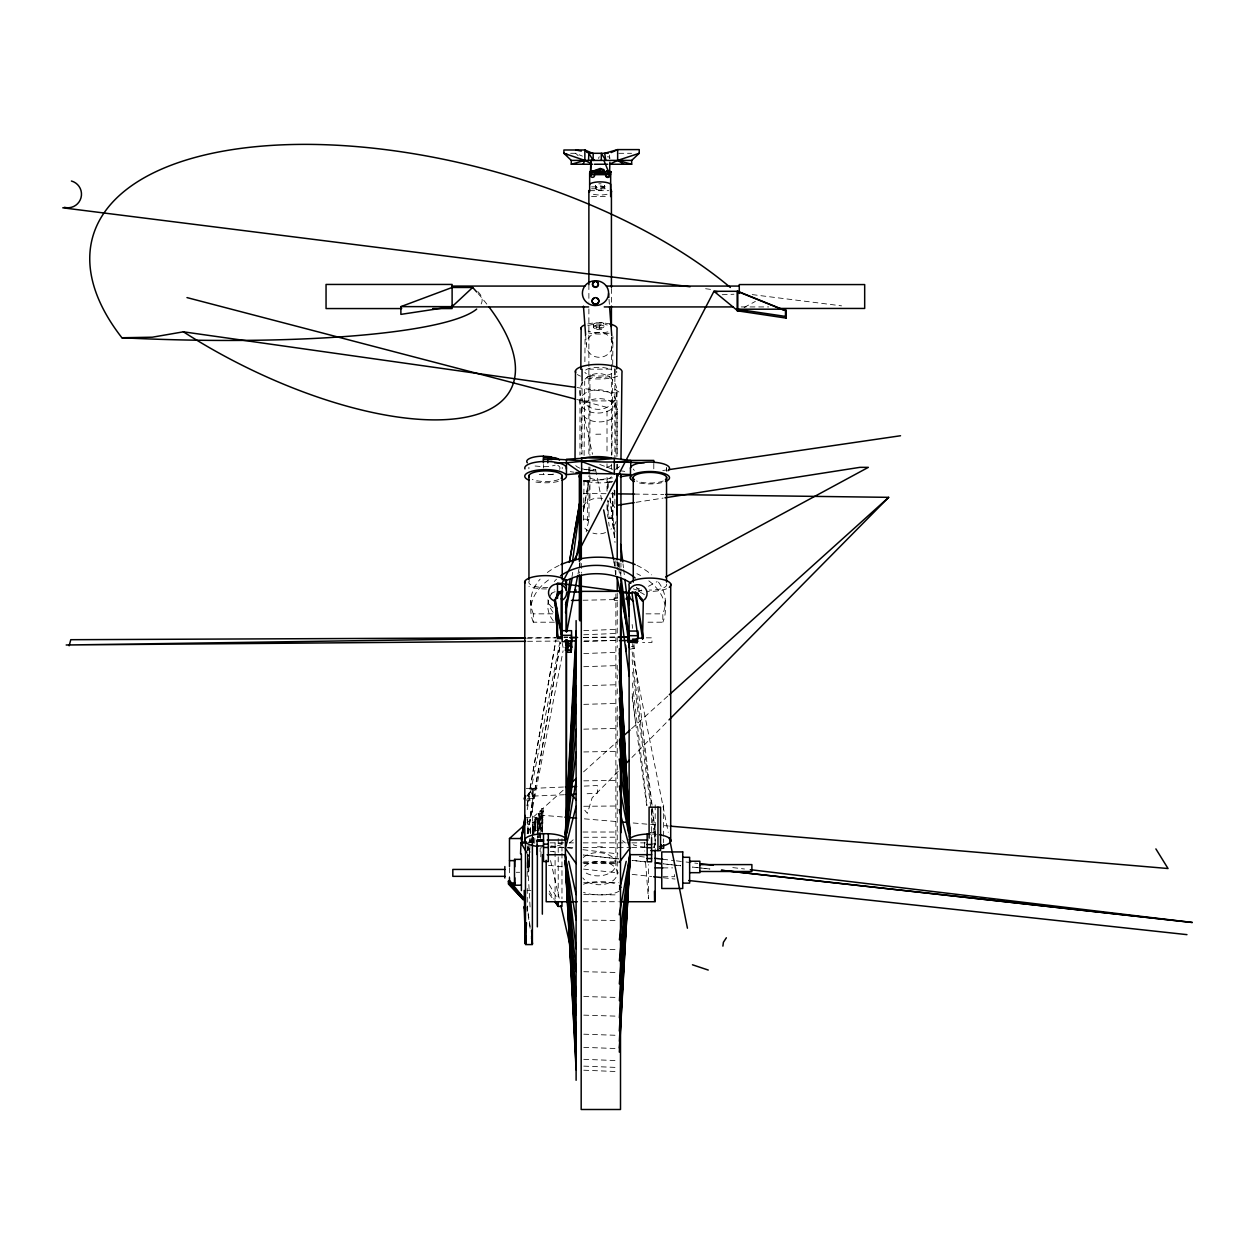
<?xml version="1.0" encoding="UTF-8"?>
<svg xmlns="http://www.w3.org/2000/svg" width="1255" height="1255" viewBox="0 0 1255 1255"><rect width="100%" height="100%" fill="white"/><g stroke="black" fill="none" stroke-linecap="round" stroke-linejoin="round"><path stroke-width="0.75" stroke-dasharray="5 3.75" d="M527.257 906.455L527.257 907.992M530.128 926.504L527.273 907.114L527.069 912.73M584.093 455.424L584.72 381.128M584.877 361.722L585.097 335.383M611.954 454.624L612.613 376.406M612.707 364.75L612.942 336.528M527.1 866.593L527.508 855.173M527.602 854.796L527.633 855.235M528.622 832.881L528.669 829.79L532.512 829.947L532.449 833.038M528.904 864.507L528.857 867.613L527.1 867.534L527.649 856.679M530.379 832.959L530.426 829.853L530.269 831.814M534.034 829.869L534.097 826.151L530.583 826.01L530.128 834.591M534.191 826.574L534.395 818.919L538.175 819.076L538.175 820.566M535.744 826.637L535.869 819.546M538.081 823.986L538.411 813.35L541.344 813.475L541.234 819.327M539.697 821.523L539.995 811.232L542.991 811.358L542.991 813.24M541.329 817.507L541.548 808.518L543.101 808.581L542.882 817.57M527.131 876.492L527.994 847.235M527.398 858.31L530.19 909.232M529.014 861.275L528.7 871.456L529.155 862.875M529.155 858.389L529.03 863.267L527.273 863.189L527.508 859.549M530.394 833.618L530.583 826.01M532.481 833.712L532.826 822.135L535.822 822.26L535.822 823.578M534.034 831.139L534.316 823.829M535.603 831.202L536.089 815.97L539.791 816.127L539.791 817.758M537.924 829.116L538.207 821.46M538.317 819.201L537.642 838.34M539.525 827.17L539.885 817.444M541.046 825.429L541.423 815.185L562.899 817.005M542.678 824.049L542.991 815.248M528.888 863.832L529.265 855.235M530.128 839.077L530.018 842.215L530.222 838.544M532.198 840.364L532.308 837.634M532.402 836.865L532.606 831.077M534.144 828.975L533.626 842.858M535.681 830.59L535.807 827.029M537.768 834.261L538.019 827.123M539.681 823.923L539.132 838.403M540.827 832.191L541.203 822.135M542.38 832.253L542.772 822.213M527.273 907.114L527.053 911.475M529.061 858.922L529.406 851.643M532.089 844.254L532.34 838.513M540.56 838.466L540.827 832.614M527.649 850.812L527.775 847.533M527.759 850.137L528.182 844.866M529.281 853.29L529.516 847.36M529.767 850.09L529.939 844.944M540.074 851.596L540.215 848.066M540.811 856.82L541.187 846.78M527.837 848.223L527.916 846.341M527.837 850.984L527.916 849.102M529.516 855.926L529.72 849.604M533.155 843.235L533.312 839.391M534.708 843.297L534.897 838.497M542.176 830.779L542.882 812.063M527.586 859.079L527.806 853.259M529.736 842.748L529.939 838.309M529.281 861.275L529.563 853.337M531.853 841.619L532.089 836.269M531.822 842.842L532.026 838.403M533.281 841.681L533.438 837.289M537.266 834.371L537.501 829.335M538.615 837.791L539.023 828.19M540.042 837.854L540.513 826.716M541.862 831.877L542.066 826.778M529.406 856.757L529.045 863.189L527.273 863.189M529.061 865.762L529.343 859.157M532.23 832.332L532.402 828.818M533.579 834.151L533.924 826.418M535.273 830.92L535.556 824.221M537.454 830.826L538.301 816.064L538.301 817.695M537.407 832.504L538.411 813.35M538.944 830.888L539.383 820.707M540.466 828.253L540.889 818.699M540.419 829.461L541.203 812.738M542.019 828.316L542.458 818.762M533.736 831.845L534.395 818.919M535.399 828.943L535.807 819.39M539.258 824.378L539.681 815.17M542.38 820.833L542.772 812.801M528.512 831.751L528.669 829.79M529.014 865.636L528.857 867.613M532.481 828.457L532.669 826.088L532.355 831.908L532.826 822.135M533.908 828.504L534.097 826.151M534.034 824.974L534.269 822.198L534.269 823.515M535.712 822.103L536.089 815.97M535.603 825.037L535.822 822.26M539.525 819.546L539.995 811.232M541.109 815.232L541.548 808.518M541.046 817.178L541.344 813.475M542.678 815.295L543.101 808.581M528.59 833.461L532.387 798.588L525.547 798.588M629.477 649.259L634.403 648.38L634.716 645.901L631.438 646.482M539.807 814.071L539.901 815.185M541.329 811.985L541.423 813.177M526.943 805.835L555.745 640.536M527.241 805.726L556.028 639.658M527.194 833.555L560.357 643.282M583.716 509.154L588.438 482.124L583.481 481.308L584.046 480.351L588.987 480.649L588.987 519.429L586.179 531.885M527.539 833.383L560.656 642.309M572.029 576.688L572.688 572.311M583.418 511.067L588.987 480.649M527.226 809.695L559.934 641.336M527.696 833.022L563.087 650.812M577.975 574.084L579.465 566.413M617.617 598.039L614.197 598.039L614.197 600.533L614.087 599.294M654.184 847.658L655.188 843.846L651.282 840.426M653.886 847.486L655.157 843.956M653.902 847.376L654.592 843.862M583.481 481.308L587.136 481.528L587.701 480.571M588.407 520.386L587.387 520.323L587.952 480.587M584.046 480.351L583.481 520.088L588.987 519.429M587.136 520.307L587.952 519.366M526.927 795.795L533.297 788.36L563.464 787.026M526.912 796.376L533.297 788.924L526.269 788.924M618.213 771.354L592.125 797.788L587.387 813.381L583.716 808.973M631.94 757.44L667.629 721.28M526.912 822.841L564.687 788.846M583.575 771.856L616.989 741.799M631.516 728.716L667.833 696.039M569.409 843.031L574.759 838.45M614.338 469.903L619.264 467.064M638.183 591.858L641.619 590.007M648.49 586.289L657.087 581.645M744.184 307.444L755.369 301.42M530.724 791.921C534.881 798.227 531.696 801.788 533.297 788.36L526.269 788.36M606.73 467.299L609.255 466.484A13.993 4.361 0.5 0 0 611.875 464.397M587.136 481.528L587.387 481.543A20.974 6.652 0 0 0 608.173 482.406L611.326 481.842M604.094 326.222A5.365 1.679 -5.4 0 0 599.404 325.186L595.482 325.876A5.365 1.679 -5.4 0 0 595.639 328.543L600.941 328.277A5.365 1.679 -5.4 0 0 604.094 326.222L603.843 323.508M636.081 502.314L663.095 498.094M583.512 480.32L587.387 481.543L612.518 477.873M662.766 470.515L666.64 469.95M608.173 501.325L608.173 518.346L611.985 517.829L614.84 539.179M528.575 842.011L534.254 841.368M528.465 842.45L534.05 841.807M584.218 786.101L597.411 785.52L597.411 793.27L583.81 793.866M533.297 796.094L564.389 794.729M722.205 294.721L733.893 294.235M583.763 630.669L618.229 629.273M583.763 634.763L618.229 633.383M607.718 488.791L607.718 481.23L612.911 481.543M607.718 481.23L608.173 482.406L613.177 482.218M614.997 531.728L612.707 516.966L607.718 517.17L607.718 500.149M608.173 518.346L613.177 518.158M583.763 641.572L618.229 640.238M655.204 832.206L650.216 832.41L654.012 831.892L655.188 839.987M583.763 653.541L616.315 652.349M583.763 666.703L618.229 665.527M583.763 685.732L616.315 684.744M651.282 843.956L655.188 843.846M583.763 704.353L616.315 703.459M583.763 729.155L618.229 728.386M583.042 600.235L617.868 599.529M583.763 751.949L618.229 751.321M595.796 434.23L601.82 434.152M526.692 638.215L556.075 637.791L526.818 637.76M567.84 637.618L563.919 637.666L567.919 637.587M583.512 637.383L618.793 636.865M583.763 780.845L618.229 780.406M527.555 641.305L560.781 641.054M584.25 640.866L617.476 640.599M583.763 806.275L618.229 805.992M611.138 369.143L585.599 369.143M583.575 637.524L618.809 637.367M583.763 837.273L618.229 837.195M570.649 153.298L575.7 153.298L582.43 156.138M618.746 153.298L631.579 153.298M591.56 186.854L608.738 186.854M591.56 188.752L608.738 188.752M589.646 190.666L608.738 190.666M591.56 196.596L608.738 196.596M741.234 306.926L768.672 306.926M614.872 400.91L582.053 400.91M553 474.61L542.882 474.594A20.817 6.604 0 0 1 537.626 474.155M614.197 600.533L617.617 600.533M554.396 622.198L533.328 622.198L533.328 613.852L554.396 613.852A48.678 32.254 0 0 1 547.886 599.608M646.011 613.852L662.828 613.852L662.828 622.198L646.011 622.198M564.044 636.96L567.793 636.96M646.341 637.838L651.957 637.838L651.957 642.482L642.591 642.482M525.484 800.015L532.387 800.015M525.484 817.727L537.344 817.727L537.344 837.477M532.387 830.418L542.348 830.418L542.348 831.845M582.948 832.018L618.072 832.018M651.596 834.057L652.647 834.057A20.974 6.652 0 0 1 657.934 834.512M550.082 842.858L567.605 842.858M569.55 842.858L573.441 842.858M583.167 842.858L629.885 842.858M631.83 842.858L645.447 842.858M558.208 843.548L561.973 843.548M597.411 846.796L602.886 846.796M550.27 847.47L573.519 847.47M583.214 847.47L629.728 847.47M631.673 847.47L645.243 847.47M583.685 861.871L620.754 861.871M582.948 862.781L618.072 862.781M662.922 867.88L672.586 867.88M516.213 872.288L519.664 872.288M662.922 876.727L674.531 876.727L674.531 873.292M583.685 882.72L618.793 882.72M527.1 890.564L530.912 890.564M583.167 901.733L618.213 901.733M583.763 863.597L618.229 863.675M583.763 894.611L618.229 894.893M584.657 469.605L595.827 469.715M583.512 493.419L609.052 493.748M610.997 493.764L614.919 493.827M634.465 494.078L663.801 494.454M583.763 920.025L618.229 920.48M583.763 948.921L618.229 949.549M583.763 971.715L618.229 972.5M583.763 996.533L616.315 997.411M583.763 1015.138L616.315 1016.142M583.763 1034.183L616.315 1035.297M583.763 1047.345L616.315 1048.537M583.763 1059.314L618.229 1060.648M583.763 1066.123L618.229 1067.503M583.763 1070.201L618.229 1071.613M587.387 481.543L588.407 481.606M584.046 519.131L587.701 519.35M584.375 818.84L617.554 821.664M633.179 822.982L656.6 824.99M664.413 825.649L668.303 825.978M548.513 865.307L564.075 867.001M583.544 869.103L618.59 872.915M632.206 874.39L651.674 876.508M663.346 877.778L675.033 879.049M550.333 851.314L554.224 851.753L550.333 851.361M551.008 845.933L563.589 847.392M567.338 847.847L575.119 848.772M582.916 849.698L617.946 853.886M639.36 856.443L645.196 857.134M662.718 859.236L674.406 860.632M676.351 860.852L684.132 861.793M686.077 862.012L697.764 863.409M732.795 867.597L744.482 868.993M705.592 288.728L711.412 289.466M752.2 294.596L841.54 305.844M535.085 466.013L543.399 466.719A16.629 5.271 0 0 0 555.165 465.166M577.096 387.575L619.766 393.615M619.813 470.688L627.092 471.739M570.256 471.645L574.053 472.209M576.735 399.451L607.012 407.357L607.012 454.059M581.74 468.743L589.63 470.484A23.092 7.201 0.5 0 0 595.482 470.97M599.764 464.491L612.942 469.386M614.872 389.254L618.966 392.031M622.558 840.677L625.445 842.999M575.7 153.298L578.163 155.667M527.382 863.424L529.673 866.593M549.078 893.654L552.498 898.423M614.197 598.039L614.307 599.294M527.68 847.878L530.63 852.898M549.235 884.649L558.051 899.694M527.806 854.498L529.767 857.824M549.251 891.081L554.114 899.396M532.12 794.948L532.999 797.631M584.501 418.433L592.533 454.31M550.553 860.553L559.212 898.172M655.094 839.893L655.298 840.866L632.222 669.041M562.067 642.701L563.668 650.106M595.607 469.652L602.133 502.267M614.04 561.754L615.577 569.425M632.112 651.925L668.225 832.269M530.112 928.261L527.257 908.871L527.257 886.187M619.139 562.742L620.174 570.507M620.441 572.437L620.958 576.312M632.112 659.675L655.643 835.422M617.946 562.413L618.48 566.35M618.731 568.233L619.782 576.061M608.691 522.206L609.208 526.112M613.852 560.75L614.934 568.813M615.138 570.398L615.719 574.633M632.112 696.902L646.702 805.569M632.144 624.504L632.598 628.394M633.948 644.552L634.403 648.38M614.103 489.999L615.044 497.78M623.013 563.887L623.468 567.762M623.704 569.707L624.645 577.488M632.63 643.831L655.816 836.332M608.173 482.406L608.173 489.983M610.04 497.968L614.966 538.803M617.774 562.13L618.715 569.911M632.316 682.924L647.062 805.412M609.93 497.906L615.013 542.474M617.648 565.723L617.209 561.848L617.225 569.613M632.206 693.607L635.516 722.66M593.27 324.904L593.521 327.618M527.147 817.868L528.402 833.587M527.116 819.452L528.245 833.069M645.588 862.64L648.396 898.815L648.537 864.711M609.004 299.318L609.444 305.059M611.907 337.626L612.487 345.298M599.404 325.186L599.655 328.512M596.031 325.735L596.235 328.59M585.614 334.865L586.336 344.45M644.631 842.199L644.693 851.031M666.546 471.409L666.546 467.644A16.77 5.318 0 0 1 665.417 470.374M665.307 600.298L665.307 608.628M663.644 804.894L663.644 837.007M663.644 838.889L663.644 842.67M655.188 804.894L655.188 851.47M653.792 463.801L653.792 469.527M651.659 809.13L651.659 836.395M620.943 563.056L620.943 567.182M620.943 568.907L620.943 574.994M617.225 411.436A18.041 11.64 0 0 1 588.752 419.735A18.041 11.64 0 0 1 591.827 399.686A18.041 11.64 0 0 1 617.225 411.436L617.225 456.349M617.225 464.162L617.225 470.013M617.225 593.05L617.225 647.737M617.225 665.307L617.225 673.119M617.225 675.065L617.225 678.971M617.225 688.744L617.225 696.556M617.225 706.314L617.225 719.994M617.225 721.939L617.225 757.094M617.225 764.907L617.225 874.264M616.942 392.235A18.496 17.915 0 0 1 588.532 406.573A18.496 17.915 0 0 1 589.928 375.574A18.496 17.915 0 0 1 616.942 392.235L616.942 456.475M616.942 464.256L616.942 470.092M615.876 402.557A18.041 11.64 0 0 1 587.403 410.871A18.041 11.64 0 0 1 590.477 390.807A18.041 11.64 0 0 1 615.876 402.557L615.876 457.244M615.876 560.75L615.876 568.562M615.876 570.507L615.876 574.414M615.876 593.944L615.876 865.401M614.872 376.61L614.872 457.338M614.872 490.407L614.872 507.742A18.496 17.915 0 0 0 608.408 500.918M612.911 492.901L612.911 517.484M612.707 492.384L612.707 516.966M611.42 288.493L611.42 305.043M611.42 337.266L611.42 362.632M611.42 364.578L611.42 455.283M611.42 464.099L611.42 469.95M609.585 155.071L609.585 158.632M607.012 463.801L607.012 467.691M607.012 477.418L607.012 492.995M607.012 504.667L607.012 510.503M604.534 185.897L604.534 187.968M595.419 185.897L595.419 187.968M589.928 375.574L589.928 455.361M589.928 467.048L589.928 500.133M588.877 284.587L588.877 302.141M588.877 308.934L588.877 455.283M588.877 466.986L588.877 476.743M582.053 380.343L582.053 454.232M581.316 409.13L581.316 454.043M581.316 563.417L581.316 573.174M579.983 390.682L579.967 454.953M579.967 562.35L579.967 568.217M579.355 563.056L579.355 573.033M562.224 467.362L562.224 468.743M561.973 838.669L561.973 851.172M561.973 853.071L561.973 898.768M558.208 838.669L558.208 854.984M558.208 856.883L558.208 898.768M555.087 842.905L555.087 899.129M543.399 464.523L543.399 468.052M543.399 473.323L543.399 474.594M532.92 788.924L532.92 797.49M532.387 798.588L532.387 845.007M530.849 600.298L530.849 608.628M509.483 867.801L509.483 877.59M558.899 479.441A16.77 5.318 0 0 1 532.277 479.441M666.546 588.799A20.974 6.652 0 0 1 647.172 591.34M641.885 590.885A20.974 6.652 0 0 1 638.638 590.352M637.148 590.023A20.974 6.652 0 0 1 633.273 588.799M645.384 847.141A20.974 6.652 0 0 1 633.273 844.693M562.224 844.348A20.974 6.652 0 0 1 550.129 846.796M663.22 480.963A16.77 5.318 0 0 1 636.599 480.963M634.403 470.374A16.77 5.318 0 0 1 633.273 469.041M553.565 474.155A20.817 6.604 0 0 1 548.309 474.594M528.951 468.743A16.77 5.318 0 0 1 528.951 467.362M546.505 588.94A20.974 6.652 0 0 1 528.951 586.336M547.776 587.575A16.77 5.318 0 0 1 530.096 580.265M557.8 465.417A16.629 5.271 0 0 1 559.463 469.417M607.875 331.9A13.993 4.361 0.5 0 1 588.187 331.085M587.779 325.767A13.993 4.361 0.5 0 1 607.342 324.967M609.13 333.171A18.041 5.632 0.5 0 1 588.454 332.889M587.779 323.963A18.041 5.632 0.5 0 1 609.726 323.963M610.997 339.023A13.083 12.425 -4.3 0 1 600.016 357.283A13.083 12.425 -4.3 0 1 587.324 340.231A13.083 12.425 -4.3 0 1 609.036 336.387M610.04 376.39A18.041 5.632 0.5 0 1 584.673 375.339M616.534 371.182A18.041 5.632 0.5 0 1 616.644 372.657M611.781 373.394A13.993 4.361 0.5 0 1 597.223 376.045A13.993 4.361 0.5 0 1 584.893 372.28M585.661 370.037A13.993 4.361 0.5 0 1 598.4 367.339A13.993 4.361 0.5 0 1 611.53 370.037M666.546 584.046A16.77 5.318 0 0 1 649.18 590.07M639.689 588.971A16.77 5.318 0 0 1 636.599 587.983M558.271 481.434A20.817 6.604 0 0 1 532.92 481.434M661.84 482.657A19.609 6.212 0 0 1 637.979 482.657M588.877 470.656A20.974 6.652 0 0 1 595.623 469.778M619.515 890.83A20.974 6.652 0 0 1 602.886 894.878L597.411 894.878A20.974 6.652 0 0 1 583.512 892.336M583.512 884.242A20.974 6.652 0 0 1 597.411 881.7L602.886 881.7A20.974 6.652 0 0 1 616.785 884.242M611.42 476.743A11.358 3.608 0 0 1 597.207 479.755A11.358 3.608 0 0 1 589.646 474.892M640.27 592.533A9.146 8.832 0 0 1 644.395 594.792M553.016 607.891A9.146 8.832 0 0 1 548.404 600.267M551.039 594.007A9.146 8.832 0 0 1 555.118 591.701M619.484 466.593A23.092 7.201 0.5 0 1 616.597 468.209M579.967 468.209A23.092 7.201 0.5 0 1 575.135 464.758M617.586 376.155A23.359 7.279 0.5 0 1 584.956 377.488M580.532 376.139A23.359 7.279 0.5 0 1 577.363 374.492M616.111 521.405A18.496 17.915 0 0 1 610.965 529.234M605.553 532.575A18.496 17.915 0 0 1 592.909 533.108M588.532 531.132A18.496 17.915 0 0 1 584.83 528.135M582.869 506.393A18.496 17.915 0 0 1 604.032 498.941M584.61 866.327A18.041 11.64 0 0 1 612.173 864.993A18.041 11.64 0 0 1 609.444 882.72A18.041 11.64 0 0 1 582.822 877.92M553.251 620.801A48.678 32.254 0 0 1 548.513 600.439M549.565 597.317A48.678 32.254 0 0 1 554.271 589.881M636.411 587.513A48.678 32.254 0 0 1 640.866 592.736M533.328 622.198A67.268 44.584 0 0 1 550.474 578.602M636.897 573.708A67.268 44.584 0 0 1 640.536 575.527M648.819 580.845A67.268 44.584 0 0 1 662.828 622.198M533.328 613.852A67.268 44.584 0 0 1 540.152 579.12M547.337 572.515A67.268 44.584 0 0 1 559.259 565.362M636.897 565.362A67.268 44.584 0 0 1 651.706 574.853M658.483 582.147A67.268 44.584 0 0 1 662.828 613.852M554.271 581.551A48.678 32.254 0 0 1 556.53 579.183M477.857 291.646A336.748 51.675 2.3 0 1 480.759 304.636M478.092 293.529A254.608 100.573 27 0 1 486.815 304.118M607.059 194.258A11.358 3.608 0 0 1 591.136 193.599M604.377 185.348A4.565 2.118 0 0 1 599.968 188.015A4.565 2.118 0 0 1 595.56 185.348M598.792 183.858A4.565 2.118 0 0 1 601.145 183.858M607.31 156.875A2.024 1.632 1.8 0 1 610.024 158.271M598.776 158.569A2.024 1.757 -22.4 0 1 599.294 156.797M583.261 857.463A18.041 11.64 0 0 1 609.663 855.424A18.041 11.64 0 0 1 610.526 872.57A18.041 11.64 0 0 1 583.967 871.629M618.417 858.859L583.402 854.984L618.417 858.906M645.65 861.887L632.034 860.365L645.65 861.918M680.665 865.762L663.158 863.817L680.665 865.793M709.828 868.993L692.336 867.064L709.844 869.025M596.721 329.422A4 1.255 0.5 0 0 603.059 328.59A4 1.255 0.5 0 0 597.474 327.273A4 1.255 0.5 0 0 596.721 329.422M595.372 325.829A5.365 1.679 -5.4 0 0 603.875 323.947A5.365 1.679 -5.4 0 0 596.423 322.849A5.365 1.679 -5.4 0 0 595.372 325.829M596.753 189.474A4.565 2.118 0 0 0 604.377 188.517A4.565 2.118 0 0 0 598.792 185.928A4.565 2.118 0 0 0 596.753 189.474"/><path stroke-width="1.5" d="M566.382 640.96L566.382 839.438A20.974 6.652 0 0 0 548.325 833.712L542.85 833.712A20.974 6.652 0 0 0 524.81 839.438A20.974 6.652 0 0 0 537.564 846.435M566.382 631.234L566.382 602.039M600.408 172.343L600.188 168.499L590.274 172.155L603.2 172.343L590.054 171.449M525.484 938.442L525.484 942.599M525.484 939.415L525.484 943.572L525.876 935.853M575.025 458.954L575.496 370.758M524.198 907.114L525.484 943.572L524.198 890.423M531.54 937.94L532.387 943.76L531.555 936.199M580.814 369.284L581.159 327.696M616.676 368.876L617.021 329.171A18.041 5.632 0.5 0 0 609.726 323.963M620.974 459.016L621.947 372.672A23.359 7.279 0.5 0 0 598.18 364.421A23.359 7.279 0.5 0 0 575.653 372.657M582.963 458.263L566.444 459.252L566.444 474.61L581.661 473.339L581.567 457.746L614.338 458.42L630.747 460.428L653.792 460.428L653.792 462.781M630.747 474.61L614.323 473.872L614.338 458.42L566.444 462.781L554.632 462.781M590.791 162.272L590.462 172.735A2.024 1.632 1.8 0 1 591.748 171.057M609.569 172.876L609.899 162.24M524.198 907.992L524.198 906.455M590.525 175.716L591.121 160.044M520.543 853.871L520.998 842.858L526.676 842.215M588.532 160.405L588.862 153.298L584.861 149.988L563.903 149.988L563.903 153.298L571.276 160.405L631.673 160.405L639.234 153.298L639.234 149.596L617.648 149.596L604.69 153.298L605.789 160.405L601.302 153.298L601.302 160.405M525.5 941.799L526.473 922.849M628.582 636.112L628.269 642.105L637.148 642.811L637.273 638.748L632.614 642.497M576.108 630.983L565.393 832.018L565.393 862.781L576.108 1069.888M576.108 641.87L565.393 834.544L576.108 666.954M619.311 1052.098L629.79 862.781L629.79 832.018L619.343 648.772M619.327 1048.003L629.79 862.781M619.358 1041.195L629.79 860.255L619.39 1017.852M576.108 653.824L565.393 835.877L576.108 685.967M619.311 1031.03L629.79 861.181L619.39 1000.69M637.964 635.689L628.582 635.689L628.269 642.105L637.964 638.842L637.964 631.045L628.582 631.045L628.269 642.105L635.72 639.877L637.211 640.458M576.108 704.557L565.393 840.505L576.108 752.09M619.327 983.92L629.79 854.294L629.32 858.185M637.964 633.226L637.164 642.466L634.293 640.756M571.198 652.176L570.445 650.137L571.762 639.595L571.198 652.176L567.903 652.302L567.15 650.278L568.311 641.038M566.319 832.771L576.108 729.328M619.39 960.828L629.79 855.894L619.248 914.77M619.405 939.838L628.849 862.075M625.696 645.258L625.931 651.423L626.182 649.384M722.896 946.129L723.398 942.285L726.363 937.783M570.005 579.794L565.503 612.628L572.107 578.633M572.374 562.428L580.312 504.479M525.265 815.452L521.249 838.513L523.555 826.967M521.578 838.403L525.233 817.303M565.409 585.583L566.413 579.794M567.056 832.912L576.108 780.955M524.386 799.341L524.951 795.607L524.386 798.776M521.28 840.301L525.374 819.264M575.778 559.746L580.547 535.195M566.805 631.626L577.614 575.998M619.562 889.309L626.229 861.369M576.108 806.338L565.393 848.317L576.108 863.581M555.745 599.466L557.549 592.627L562.162 592.627M69.151 645.792L70.782 639.705L524.857 637.775M583.073 164.248L584.861 160.405L584.861 149.988L592.517 153.298L586.916 152.2M619.39 862.154L629.79 848.317L619.233 809.663M555.541 605.051L557.549 637.964L562.162 637.964L554.318 600.282L561.189 591.231L562.162 592.125M606.824 170.727L609.506 171.857A2.024 2.008 0 0 1 609.161 173.849M620.958 768.578L629.194 760.232M669.009 719.884L888.666 497.341L665.746 494.47M637.964 593.505L634.967 592.988L635.705 592.266L643.313 600.392L642.591 638.638L634.967 592.329L631.908 592.329L637.964 593.505L637.964 594.901M472.664 287.473L452.114 287.473L400.878 306.628L400.878 314.378L452.114 306.628L472.664 287.473A254.608 100.573 27 0 1 476.759 292.023M509.483 866.53L509.483 838.528L525.468 824.143M566.146 787.544L576.312 778.398M619.892 739.179L630.057 730.034M669.292 694.737L888.666 497.341M516.182 890.219L524.198 898.753L523.1 899.584L508.385 883.944L508.385 881.214L509.483 880.383L524.198 898.753L523.445 899.459L508.73 883.818M626.167 598.368L629.602 596.502M665.668 576.986L868.35 467.346L859.91 467.346L665.025 497.796M639.234 153.298L617.648 160.405L609.585 164.248L631.673 164.248L631.673 160.405M611.201 152.561L617.648 149.596L617.648 160.405L624.002 164.248M590.274 172.155L600.408 169.221L604.032 170.304M571.276 160.405L571.276 164.248L584.861 160.405L590.995 163.479M575.167 387.293L183.403 331.822L152.31 337.203L121.892 337.752A368.123 169.566 15.3 0 1 262.562 146.066A368.123 169.566 15.3 0 1 730.347 287.473M616.785 505.341L634.152 502.627M620.252 476.743L629.916 475.331M668.57 469.668L900.525 435.752M589.348 472.539L581.661 473.339L575.951 472.492M543.399 459.252C572.547 458.467 601.584 464.883 630.747 460.428L630.747 467.848M544.419 457.495L555.165 457.714A16.629 5.271 0 0 1 559.463 460.083M565.362 786.932L576.673 786.43M566.334 794.635L576.045 794.211M567.982 643.674L571.276 643.548L571.762 647.658L571.056 645.243L567.762 645.384L565.581 640.097M567.668 646.152L570.962 646.027L571.464 650.137M567.15 650.278L570.445 650.137M571.449 600.455L581.112 600.267M524.731 638.246L66.186 644.992L525.594 641.321M577.645 637.462L569.801 637.587L575.747 637.556M618.793 636.865L628.582 636.724M564.687 641.023L576.422 640.928M619.437 640.583L633.116 640.474M618.809 637.367L628.582 637.32M608.189 153.298L588.862 153.298L593.16 160.405L593.16 153.298M571.276 164.248L592.517 164.248M594.415 164.248L607.687 164.248M604.941 172.766L589.646 172.766L589.646 191.717M589.646 174.665L610.683 174.665M610.652 190.666L610.683 172.766M452.114 286.077L584.956 286.077M606.432 286.077L739.273 286.077M717.625 291.725L713.954 291.301L737.799 310.879L786.21 318.111L786.21 310.879L737.799 291.301L713.954 291.301L562.162 583.042L562.162 641.619L571.543 641.619L571.543 630.685L562.162 630.685M452.114 305.53L453.29 305.53M400.878 306.628L452.114 306.628M452.114 306.926L588.658 306.926M604.251 306.926L732.983 306.926M401.694 308.557L326.049 308.557L326.049 284.446L452.114 284.446L452.114 308.557L432.724 308.557M778.461 308.448L864.679 308.448L864.679 284.571L739.273 284.571L739.273 293.419M737.799 291.301L737.799 310.879L737.077 309.201L785.489 309.201L785.583 310.879M747.352 310.879L737.156 310.879L737.156 291.301L783.81 310.173M644.192 462.781L614.26 461.887M554.318 600.282L555.29 601.176A9.067 8.754 0 0 1 557.502 583.952L562.162 583.952M581.175 591.372L620.503 591.372L620.503 1109.498L581.175 1109.498L581.316 575.135M557.502 591.717L562.162 591.717M626.12 599.294L629.477 599.294M562.162 635.328L571.543 635.328M642.591 638.168L637.964 638.168L631.908 592.329M555.526 604.91L557.549 638.481L562.162 638.481M565.252 647.658L568.421 647.658M565.252 650.106L568.421 650.106M629.116 839.783A20.974 6.652 0 0 1 647.172 834.057L650.121 834.057M509.483 838.528L522.049 838.528L522.049 844.05M543.509 840.05L537.062 840.05L537.062 854.592M547.149 840.05L565.393 840.05M629.79 839.987L648.019 839.987M537.062 840.411L543.509 840.191M537.062 841.258L543.509 841.258M543.509 844.144L548.325 844.144M647.172 844.49L651.596 844.49M537.062 845.917L543.509 845.917M543.509 847.486L548.325 847.486M647.172 847.705L651.596 847.705M659.722 848.333L663.644 848.333L663.644 844.552M650.859 850.623L660.554 850.623L660.554 807.185L649.086 807.185L649.086 838.215M547.149 854.749L565.393 854.749M629.79 854.671L651.659 854.671M682.736 857.291L689.638 857.291L689.638 883.128L682.736 883.128M647.172 858.546L651.596 858.546M521.39 859.361L514.487 859.361L514.487 885.214L521.39 885.214M509.483 860.616L514.864 860.616M689.638 861.228L699.851 861.228L699.851 872.68L689.638 872.68M699.851 864.601L751.886 864.601L751.886 871.488L699.851 871.488M655.188 867.88L662.922 867.88M504.839 869.433L452.82 869.433L452.82 876.335L504.839 876.335M511.287 883.112L514.864 883.112M654.592 900.729L654.451 891.348M577.331 901.733L546.192 901.733L546.192 860.303M620.158 901.733L655.188 901.733L655.188 850.498M593.803 171.339L605.036 171.355M594.023 172.657L605.318 172.657M632.567 639.124L636.159 639.124L637.885 641.305L632.191 640.928L634.026 641.305M602.996 171.621L611.295 172.453L608.361 172.406M616.864 493.843L634.465 494.078M567.982 591.827L581.536 592.078M620.284 592.784L631.908 592.988L557.502 583.042L557.549 598.384M527.335 462.813A16.629 5.271 0 0 1 543.399 456.161L551.714 456.867M524.198 842.419L520.919 842.215L524.214 842.764M552.012 459.612L547.776 459.252L547.776 462.781M564.86 817.178L576.563 818.166M621.46 821.994L629.273 822.653M670.264 826.151L1168.028 868.523L1155.886 848.898M607.357 170.555L611.075 171.731M653.62 876.727L661.401 877.559M688.666 880.524L1186.963 934.646M609.287 171.433L609.318 171.433A2.149 2.149 0 0 1 609.522 173.582M1192.25 922.472L721.5 870.295L1192.25 922.472L750.317 869.684M654.937 858.295L662.718 859.236M699.71 863.644L713.326 865.275M557.502 583.952L559.856 584.234M62.75 207.812L690.062 286.768M737.077 309.201L785.489 316.417L786.21 318.111M575.7 149.988L581.3 151.086M186.979 297.592L574.853 398.949M617.648 160.405L631.673 164.248M600.188 168.499L603.828 169.582M611.295 172.453L607.671 171.37L607.844 172.249M692.462 964.781L708.244 970.052M584.861 160.405L563.903 153.298L567.386 154.585M581.489 461.448L614.323 473.872L581.661 473.339L566.444 462.781M562.052 585.097L563.934 586.477A9.067 8.754 0 0 1 566.303 590.383M561.189 598.855L562.162 599.749M561.189 632.426L562.162 633.32M635.72 639.877L637.195 641.305M640.05 598.415L642.591 601.129L636.928 593.505M571.48 794.29L576.374 800.157M508.385 881.214L523.1 899.584M554.788 901.608L558.208 906.392L561.973 906.392L561.973 902.58M520.998 842.858L526.833 852.835M555.087 901.059L558.208 906.392L558.208 902.58M604.032 160.781L609.726 174.618M565.519 640.505L567.919 647.266M565.519 642.952L567.699 648.317M560.938 905.702L576.108 971.543L565.393 855.894L576.108 919.931M568.688 861.275L576.108 894.548M603.671 509.954L613.664 559.824M617.115 577.096L629.414 638.497M669.386 838.026L687.442 928.198M619.343 786.069L628.661 833.257M555.29 600.157L562.162 636.944L557.549 636.944L555.29 600.157L555.29 601.176M555.981 604.863L556.671 608.534M567.307 639.909L568.217 645.023M566.68 640.27L567.684 645.917M567.433 641.462L568.06 645.164M635.705 592.266L643.313 637.901M621.225 578.257L629.257 638.356M620.801 583.748L629.414 647.862M620.66 611.499L629.335 676.398M619.233 759.071L629.79 840.505L619.374 716.934M620.66 544.435L622.778 561.942M624.88 579.434L629.335 616.378M576.108 948.78L565.393 854.294L576.108 996.329M619.437 739.964L629.179 833.1M629.461 835.752L629.79 838.92M609.208 174.618L608.91 171.009L609.208 174.618A2.024 1.804 19 0 1 608.691 177.222A2.024 1.804 19 0 1 605.851 176.343A2.024 1.804 19 0 1 606.871 173.896M619.28 698.219L629.79 833.618L619.343 669.825M608.565 293.576L608.863 297.404M609.585 306.973L611.765 335.713M583.45 306.142L585.614 334.865M576.108 1014.903L565.393 861.181L576.108 1047.062M619.295 681.057L629.79 834.544L619.39 659.659M629.163 601.773L629.367 604.988M531.54 930.332L532.387 943.76M576.108 1033.916L565.393 860.255L576.108 1059.016M619.358 652.851L629.79 832.018M565.393 862.781L576.108 1065.809M581.567 457.746L581.583 458.702L583.465 458.106A23.092 7.201 0.5 0 1 611.577 458.106M785.489 309.201L785.489 316.417M670.703 583.873L670.703 841.525M666.546 477.041L666.546 582.1M661.071 844.552L661.071 848.333M657.965 807.185L657.965 850.623M651.596 837.54L651.596 861.761L647.172 861.761L647.172 834.057M642.591 636.238L642.591 639.344M633.273 477.041L633.273 582.1M630.481 478.547L630.481 469.15A19.609 6.212 0 0 1 652.475 462.185A19.609 6.212 0 0 1 668.021 470.719M629.132 832.583L629.116 585.614A20.974 6.652 0 0 1 652.647 578.147A20.974 6.652 0 0 1 669.276 587.293M620.943 475.394L620.943 561.314M620.943 578.681L620.943 832.74M617.225 473.919L617.225 559.856M617.225 577.426L617.225 591.089M616.942 473.982L616.942 514.864M614.872 369.127L614.872 374.727M611.42 190.933L611.42 287.473M611.42 306.047L611.42 326.504M610.652 196.596L610.652 184.093A11.358 3.608 0 0 0 600.157 181.865A11.358 3.608 0 0 0 589.646 184.093M588.877 190.933L588.877 284.587M582.053 369.127L582.053 380.343M581.316 471.629L581.316 559.51M579.983 472.429L579.967 560.405M579.967 576.029L579.967 620.943M579.355 475.394L579.355 561.314M579.355 574.774L579.355 619.907M576.108 620.598L576.108 1080.288M566.382 590.98L566.382 583.167A20.974 6.652 0 0 0 545.596 575.637A20.974 6.652 0 0 0 524.81 583.167M566.382 600.753L566.382 632.034M566.382 639.846L566.382 833.351M562.224 475.504L562.224 579.669M561.189 591.231L561.189 637.069M557.549 620.927L557.549 638.481M548.325 833.712L548.325 861.526L543.509 861.526L543.509 833.712M543.399 456.161L543.399 462.781M542.348 854.718L542.348 914.158M537.344 845.007L537.344 926.849M532.387 843.893L532.387 944.576L525.484 944.576L525.484 841.242M528.951 475.504L528.951 579.669M524.81 581.426L524.81 841.164M521.39 854.012L521.39 890.564M514.801 859.361L514.801 866.75M514.801 877.825L514.801 885.214M509.483 877.59L509.483 881.261M504.839 866.562L504.839 878.014M528.951 476.9A16.77 5.318 0 0 1 547.776 470.923A16.77 5.318 0 0 1 561.095 478.233M659.581 834.748A20.974 6.652 0 0 1 670.876 840.646A20.974 6.652 0 0 1 659.581 846.545M598.102 283.332A2.934 2.777 -4.3 0 1 596.768 287.066A2.934 2.777 -4.3 0 1 592.846 285.842A2.934 2.777 -4.3 0 1 594.18 282.093M596.423 281.936A2.934 2.777 -4.3 0 1 597.678 282.736M634.403 479.771A16.77 5.318 0 0 1 649.917 472.413A16.77 5.318 0 0 1 665.417 479.771M524.951 468.915A20.817 6.604 0 0 1 553.565 461.95L558.271 462.813A20.817 6.604 0 0 1 566.225 468.915M581.269 329.155A18.041 5.632 0.5 0 1 584.532 324.998M596.768 298.266A3.389 3.216 -4.3 0 1 598.196 303.161A3.389 3.216 -4.3 0 1 592.831 303.255A3.389 3.216 -4.3 0 1 594.164 298.298M529.077 480.226A20.817 6.604 0 0 1 531.524 471.331A20.817 6.604 0 0 1 559.652 471.331A20.817 6.604 0 0 1 562.099 480.226M634.355 481.512A19.609 6.212 0 0 1 636.662 473.151A19.609 6.212 0 0 1 663.158 473.151A19.609 6.212 0 0 1 665.464 481.512M619.515 885.748A20.974 6.652 0 0 1 620.943 887.426M580.783 478.814A20.974 6.652 0 0 1 580.783 473.731M619.515 473.731A20.974 6.652 0 0 1 620.943 477.135M566.633 592.642A9.067 8.754 0 0 1 562.162 600.251M610.652 190.023A11.358 3.608 0 0 1 610.652 192.784M588.877 191.874A11.358 3.608 0 0 1 589.646 190.023M633.446 601.176A9.146 8.832 0 0 1 630.434 588.485A9.146 8.832 0 0 1 643.799 586.697A9.146 8.832 0 0 1 644.474 599.702M629.147 603.42A9.146 8.832 0 0 1 629.116 598.855M566.68 600.157A9.146 8.832 0 0 1 565.487 604.581M580.406 519.899A18.496 17.915 0 0 1 580.406 512.15M565.127 581.269A48.678 32.254 0 0 1 630.904 583.167M560.954 564.593A67.268 44.584 0 0 1 635.203 564.593M560.546 575.857A48.678 32.254 0 0 1 635.14 578.037M609.208 171.653A2.024 1.632 1.8 0 1 609.412 173.284M606.855 171.057A2.024 1.632 1.8 0 1 608.848 171.339M489.121 307.114A254.608 100.573 27 0 1 450.263 419.296A254.608 100.573 27 0 1 183.403 331.822M71.41 181.018A13.617 13.617 0 0 1 81.026 197.694A13.617 13.617 0 0 1 64.366 207.326M476.696 309.075A336.748 51.675 2.3 0 1 121.892 337.752M607.812 173.457A2.024 1.757 -22.4 0 1 609.663 175.7A2.024 1.757 -22.4 0 1 606.526 176.72A2.024 1.757 -22.4 0 1 606.824 173.786M594.164 174.508A2.024 1.804 2.2 0 1 593.552 177.096A2.024 1.804 2.2 0 1 590.713 176.312A2.024 1.804 2.2 0 1 591.811 173.849M590.885 173.739A2.024 2.008 0 0 1 591.356 170.931L591.717 170.68A2.149 2.149 0 0 0 590.713 173.943M594.525 172.374A2.024 2.008 0 0 1 594.509 172.908A2.149 2.149 0 0 0 594.603 172.484M605.428 172.892A2.149 2.149 0 0 1 605.443 172.327M594.352 159.918A2.024 1.804 2.2 0 1 592.344 160.091M561.722 590.885C561.911 596.956 563.448 588.705 561.722 590.885M575.119 589.897C575.323 595.937 576.845 587.764 575.119 589.897M580.453 498.674L569.362 562.381L580.469 498.69M596.047 280.728L592.642 281.042A13.083 12.425 -4.3 0 0 594.964 305.577L598.353 305.263A13.083 12.425 -4.3 0 0 596.047 280.728M682.736 851.925L661.761 851.925L661.761 888.493L682.736 888.493L682.736 851.925M661.212 863.613L655.377 862.954L661.212 863.644M593.427 303.428A3.389 3.216 -4.3 0 0 598.823 301.216A3.389 3.216 -4.3 0 0 594.133 297.89A3.389 3.216 -4.3 0 0 593.427 303.428M593.803 286.407A2.934 2.777 -4.3 0 0 598.368 284.242A2.934 2.777 -4.3 0 0 594.148 281.591A2.934 2.777 -4.3 0 0 593.803 286.407"/></g></svg>
